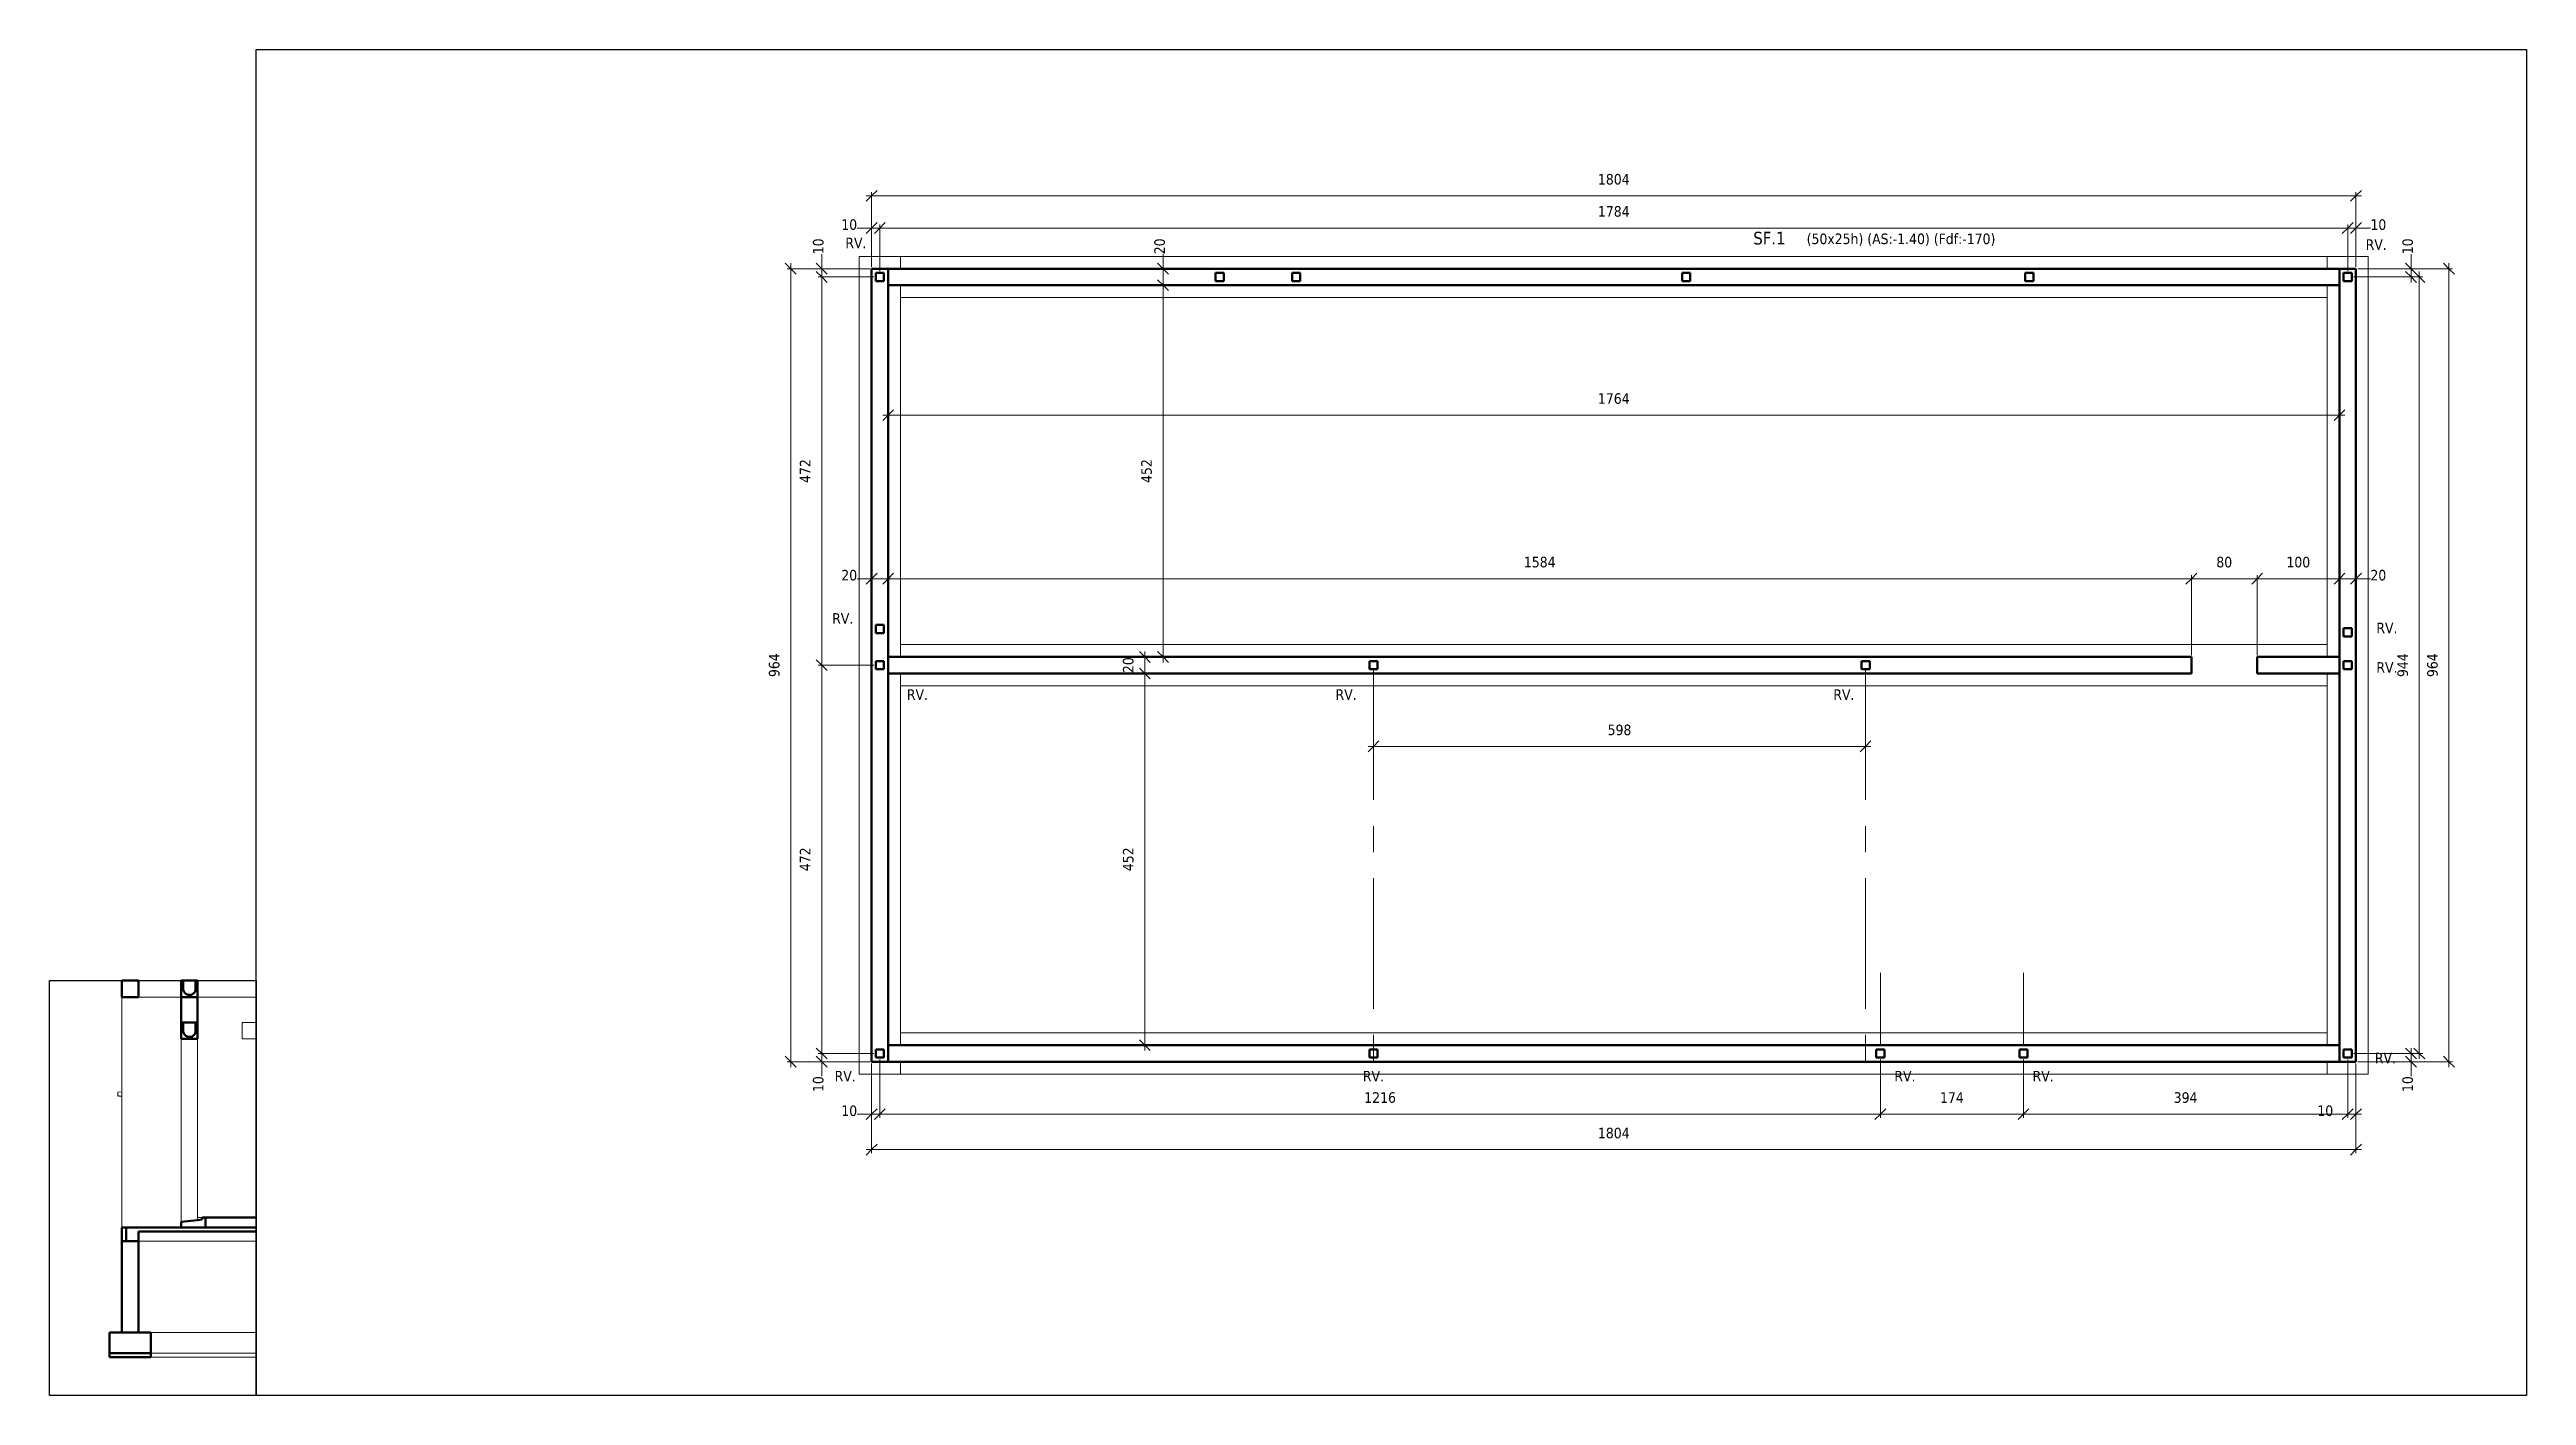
# Model space of a CAD drawing. Header units: millimetres. Extents: x 0 to 30105, y 0 to 16363.
import ezdxf
from ezdxf.enums import TextEntityAlignment as Align

# ---------------------------------------------------------------- set-up
doc = ezdxf.new("R2010")
doc.units = ezdxf.units.MM
doc.linetypes.add('CENTER', pattern=[50.8, 31.75, -6.35, 6.35, -6.35])
doc.linetypes.add('DASHED', pattern=[19.05, 12.7, -6.35])
doc.layers.add('Images', color=7, linetype='Continuous')
doc.layers.add('Sketchup', color=7, linetype='Continuous')
doc.styles.add('Tahoma', font='tahoma.ttf')
picture_1 = doc.add_image_def('image1.png', size_in_pixel=(741, 1489))
picture_2 = doc.add_image_def('image2.png', size_in_pixel=(1955, 1159))

msp = doc.modelspace()

# ---------------------------------------------------------------- linework, layer by layer
at = {"layer": 'Sketchup', "lineweight": 15, "ltscale": 25.000001}
for p, q in [((9926, 14518), (9992, 14584)), ((9926, 14584), (9992, 14584)), ((9992, 14584), (10058, 14650)), ((9992, 14628), (9992, 13720)), ((9992, 14584), (28032, 14584)), ((28032, 14584), (27966, 14518)), ((28098, 14650), (28032, 14584)), ((28032, 14628), (28032, 13720)), ((28032, 14584), (28098, 14584)), ((9992, 14193), (9815, 14193)), ((9926, 14127), (9992, 14193)), ((9992, 14193), (9926, 14193)), ((9992, 14193), (10058, 14259)), ((9992, 13720), (9992, 14237)), ((10092, 14193), (9992, 14193)), ((10026, 14127), (10092, 14193)), ((10092, 14193), (10026, 14127)), ((10026, 14193), (10092, 14193)), ((10092, 14193), (10158, 14259)), ((10158, 14259), (10092, 14193)), ((10092, 13670), (10092, 14237)), ((10092, 14237), (10092, 13670)), ((10092, 14193), (27932, 14193)), ((10158, 14193), (10092, 14193)), ((27932, 14193), (27866, 14127)), ((27866, 14127), (27932, 14193)), ((27866, 14193), (27932, 14193)), ((27998, 14259), (27932, 14193)), ((27932, 14193), (27998, 14259)), ((27932, 13670), (27932, 14237)), ((27932, 14237), (27932, 13670)), ((27932, 14193), (27998, 14193)), ((27932, 14193), (28032, 14193)), ((28032, 14193), (27966, 14127)), ((28098, 14259), (28032, 14193)), ((28032, 13720), (28032, 14237)), ((28208, 14193), (28032, 14193)), ((28032, 14193), (28098, 14193)), ((9385, 13874), (9385, 13698)), ((13534, 13698), (13534, 13874)), ((28702, 13874), (28702, 13698)), ((8942, 13764), (9008, 13698)), ((9970, 13698), (8964, 13698)), ((9008, 13764), (9008, 13698)), ((9008, 13698), (9074, 13632)), ((9008, 13698), (9008, 4058)), ((9319, 13764), (9385, 13698)), ((9319, 13664), (9385, 13598)), ((9385, 13598), (9319, 13664)), ((9341, 13698), (9970, 13698)), ((10020, 13598), (9341, 13598)), ((9341, 13598), (10020, 13598)), ((9385, 13698), (9385, 13764)), ((9385, 13598), (9385, 13698)), ((9385, 13698), (9451, 13632)), ((9385, 13598), (9385, 13664)), ((9385, 8878), (9385, 13598)), ((9385, 13598), (9451, 13532)), ((9451, 13532), (9385, 13598)), ((9385, 13532), (9385, 13598)), ((9842, 3908), (9842, 13848)), ((9842, 13848), (10342, 13848)), ((9992, 13676), (9992, 9886)), ((10214, 13698), (13578, 13698)), ((10342, 13848), (10342, 13698)), ((10342, 13848), (27682, 13848)), ((13467, 13764), (13534, 13698)), ((13467, 13564), (13534, 13498)), ((13534, 13498), (13467, 13564)), ((13534, 13698), (13534, 13764)), ((13534, 13698), (13600, 13632)), ((13534, 13498), (13534, 13698)), ((13534, 13498), (13534, 13564)), ((27682, 13698), (27682, 13848)), ((27682, 13848), (28182, 13848)), ((28846, 13598), (28004, 13598)), ((28004, 13598), (28746, 13598)), ((28032, 13676), (28032, 9886)), ((29207, 13698), (28054, 13698)), ((28054, 13698), (28746, 13698)), ((28182, 13848), (28182, 3908)), ((28636, 13764), (28702, 13698)), ((28702, 13598), (28636, 13664)), ((28702, 13698), (28702, 13764)), ((28702, 13598), (28702, 13698)), ((28702, 13698), (28768, 13632)), ((28768, 13532), (28702, 13598)), ((28702, 13532), (28702, 13598)), ((28736, 13664), (28802, 13598)), ((28802, 13598), (28802, 13664)), ((28802, 4158), (28802, 13598)), ((28802, 13598), (28868, 13532)), ((29096, 13764), (29163, 13698)), ((29163, 13764), (29163, 13698)), ((29163, 13698), (29229, 13632)), ((29163, 13698), (29163, 4058)), ((10192, 11874), (10192, 13476)), ((10192, 13476), (10192, 9886)), ((10214, 13498), (13578, 13498)), ((13578, 13498), (10214, 13498)), ((10342, 13348), (10342, 13498)), ((27682, 13348), (10342, 13348)), ((10342, 13348), (10342, 9128)), ((13534, 8978), (13534, 13498)), ((13534, 13498), (13600, 13432)), ((13600, 13432), (13534, 13498)), ((13534, 13432), (13534, 13498)), ((27682, 13498), (27682, 13348)), ((27682, 9128), (27682, 13348)), ((27832, 11874), (27832, 13476)), ((27832, 13476), (27832, 9886)), ((10126, 11852), (10192, 11918)), ((10126, 11918), (10192, 11918)), ((10192, 11918), (10258, 11984)), ((10192, 11918), (27832, 11918)), ((27832, 11918), (27766, 11852)), ((27898, 11984), (27832, 11918)), ((27832, 11918), (27898, 11918)), ((9992, 9930), (10058, 9996)), ((10192, 9930), (10258, 9996)), ((10258, 9996), (10192, 9930)), ((10192, 9000), (10192, 9974)), ((26098, 9996), (26032, 9930)), ((26032, 9930), (26098, 9996)), ((26032, 9000), (26032, 9974)), ((26032, 9974), (26032, 9000)), ((26898, 9996), (26832, 9930)), ((26832, 9930), (26898, 9996)), ((26832, 9000), (26832, 9974)), ((26832, 9974), (26832, 9000)), ((27898, 9996), (27832, 9930)), ((27832, 9930), (27898, 9996)), ((27832, 9000), (27832, 9974)), ((28098, 9996), (28032, 9930)), ((9992, 9930), (9815, 9930)), ((9926, 9864), (9992, 9930)), ((9992, 9930), (9926, 9930)), ((10192, 9930), (9992, 9930)), ((10126, 9864), (10192, 9930)), ((10192, 9930), (10126, 9864)), ((10126, 9930), (10192, 9930)), ((10192, 9930), (26032, 9930)), ((10258, 9930), (10192, 9930)), ((26032, 9930), (25966, 9864)), ((25966, 9864), (26032, 9930)), ((25966, 9930), (26032, 9930)), ((26032, 9930), (26098, 9930)), ((26032, 9930), (26832, 9930)), ((26832, 9930), (26766, 9864)), ((26766, 9864), (26832, 9930)), ((26766, 9930), (26832, 9930)), ((26832, 9930), (26898, 9930)), ((26832, 9930), (27832, 9930)), ((27832, 9930), (27766, 9864)), ((27766, 9864), (27832, 9930)), ((27766, 9930), (27832, 9930)), ((27832, 9930), (27898, 9930)), ((27832, 9930), (28032, 9930)), ((28032, 9930), (27966, 9864)), ((28208, 9930), (28032, 9930)), ((28032, 9930), (28098, 9930)), ((10342, 8978), (10342, 9128)), ((10342, 9128), (27682, 9128)), ((13246, 9044), (13312, 8978)), ((13312, 8978), (13312, 9044)), ((13534, 8978), (13467, 9044)), ((27682, 9128), (27682, 8978)), ((9319, 8944), (9385, 8878)), ((9385, 8878), (9319, 8944)), ((10020, 8878), (9341, 8878)), ((9341, 8878), (10020, 8878)), ((9385, 8878), (9385, 8944)), ((9385, 4158), (9385, 8878)), ((9385, 8878), (9451, 8812)), ((9451, 8812), (9385, 8878)), ((9385, 8812), (9385, 8878)), ((13356, 8978), (10214, 8978)), ((10214, 8978), (13578, 8978)), ((10214, 8778), (13356, 8778)), ((13356, 8778), (10214, 8778)), ((10342, 8778), (10342, 8628)), ((13246, 8844), (13312, 8778)), ((13312, 8778), (13246, 8844)), ((13312, 8778), (13312, 8978)), ((13312, 8978), (13378, 8912)), ((13312, 8778), (13312, 8844)), ((13312, 4258), (13312, 8778)), ((13312, 8778), (13378, 8712)), ((13378, 8712), (13312, 8778)), ((13312, 8712), (13312, 8778)), ((13600, 8912), (13534, 8978)), ((13534, 8912), (13534, 8978)), ((16092, 8806), (16092, 7846)), ((22072, 8806), (22072, 7846)), ((27682, 8628), (27682, 8778)), ((10342, 8628), (27682, 8628)), ((10342, 8628), (10342, 4408)), ((27682, 4408), (27682, 8628)), ((16026, 7824), (16092, 7890)), ((16026, 7890), (16092, 7890)), ((16092, 7890), (16158, 7957)), ((16092, 7890), (22072, 7890)), ((22072, 7890), (22006, 7824)), ((22138, 7957), (22072, 7890)), ((22072, 7890), (22138, 7890)), ((9319, 4224), (9385, 4158)), ((9385, 4158), (9319, 4224)), ((9385, 4224), (9385, 4158)), ((10214, 4258), (13356, 4258)), ((10342, 4258), (10342, 4408)), ((10342, 4408), (27682, 4408)), ((13312, 4258), (13246, 4324)), ((13378, 4192), (13312, 4258)), ((13312, 4192), (13312, 4258)), ((27682, 4408), (27682, 4258)), ((28636, 4224), (28702, 4158)), ((28702, 4224), (28702, 4158)), ((28802, 4158), (28736, 4224)), ((9008, 4058), (8942, 4124)), ((9970, 4058), (8964, 4058)), ((9008, 4058), (9008, 3992)), ((9074, 3992), (9008, 4058)), ((9385, 4058), (9319, 4124)), ((10020, 4158), (9341, 4158)), ((9341, 4158), (10020, 4158)), ((9341, 4058), (9970, 4058)), ((9385, 4158), (9451, 4092)), ((9451, 4092), (9385, 4158)), ((9385, 4158), (9385, 4058)), ((9385, 4092), (9385, 4158)), ((9451, 3992), (9385, 4058)), ((9385, 3881), (9385, 4058)), ((9385, 4058), (9385, 3992)), ((9992, 2945), (9992, 4036)), ((9992, 4036), (9992, 3376)), ((10092, 4086), (10092, 3376)), ((10092, 3376), (10092, 4086)), ((10342, 4058), (10342, 3908)), ((22252, 4086), (22252, 3376)), ((22252, 3376), (22252, 4086)), ((23992, 4086), (23992, 3376)), ((23992, 3376), (23992, 4086)), ((27682, 3908), (27682, 4058)), ((27932, 4086), (27932, 3376)), ((27932, 3376), (27932, 4086)), ((28846, 4158), (28004, 4158)), ((28004, 4158), (28746, 4158)), ((28032, 2945), (28032, 4036)), ((28032, 4036), (28032, 3376)), ((29207, 4058), (28054, 4058)), ((28054, 4058), (28746, 4058)), ((28702, 4058), (28636, 4124)), ((28702, 4158), (28768, 4092)), ((28702, 4158), (28702, 4058)), ((28768, 3992), (28702, 4058)), ((28702, 4058), (28702, 3992)), ((28702, 4058), (28702, 3881)), ((28868, 4092), (28802, 4158)), ((28802, 4092), (28802, 4158)), ((29163, 4058), (29096, 4124)), ((29163, 4058), (29163, 3992)), ((29229, 3992), (29163, 4058)), ((10342, 3908), (9842, 3908)), ((10342, 3908), (27682, 3908)), ((28182, 3908), (27682, 3908)), ((9992, 3420), (9815, 3420)), ((9926, 3354), (9992, 3420)), ((9992, 3420), (9926, 3420)), ((9992, 3420), (10058, 3486)), ((10092, 3420), (9992, 3420)), ((10026, 3354), (10092, 3420)), ((10092, 3420), (10026, 3354)), ((10026, 3420), (10092, 3420)), ((10092, 3420), (10158, 3486)), ((10158, 3486), (10092, 3420)), ((10092, 3420), (22252, 3420)), ((10158, 3420), (10092, 3420)), ((22252, 3420), (22186, 3354)), ((22186, 3354), (22252, 3420)), ((22186, 3420), (22252, 3420)), ((22318, 3486), (22252, 3420)), ((22252, 3420), (22318, 3486)), ((22252, 3420), (22318, 3420)), ((22252, 3420), (23992, 3420)), ((23992, 3420), (23926, 3354)), ((23926, 3354), (23992, 3420)), ((23926, 3420), (23992, 3420)), ((24058, 3486), (23992, 3420)), ((23992, 3420), (24058, 3486)), ((23992, 3420), (24058, 3420)), ((23992, 3420), (27932, 3420)), ((27755, 3420), (27932, 3420)), ((27932, 3420), (27866, 3354)), ((27866, 3354), (27932, 3420)), ((27932, 3420), (27866, 3420)), ((27998, 3486), (27932, 3420)), ((27932, 3420), (27998, 3486)), ((27932, 3420), (27998, 3420)), ((28032, 3420), (27932, 3420)), ((28032, 3420), (27966, 3354)), ((28098, 3486), (28032, 3420)), ((28098, 3420), (28032, 3420)), ((9992, 2989), (10058, 3055)), ((28098, 3055), (28032, 2989)), ((9926, 2923), (9992, 2989)), ((9926, 2989), (9992, 2989)), ((9992, 2989), (28032, 2989)), ((28032, 2989), (27966, 2923)), ((28032, 2989), (28098, 2989))]:
    msp.add_line(p, q, dxfattribs=at)
at = {"layer": 'Sketchup', "lineweight": 50, "ltscale": 75.000002}
for p, q in [((9992, 4058), (9992, 13698)), ((9992, 13698), (10192, 13698)), ((10042, 13648), (10042, 13548)), ((10142, 13648), (10042, 13648)), ((10042, 13548), (10142, 13548)), ((10142, 13548), (10142, 13648)), ((10192, 13698), (10192, 13498)), ((10342, 13698), (10192, 13698)), ((27682, 13698), (10342, 13698)), ((14172, 13648), (14172, 13548)), ((14272, 13648), (14172, 13648)), ((14172, 13548), (14272, 13548)), ((14272, 13548), (14272, 13648)), ((15102, 13648), (15102, 13548)), ((15202, 13648), (15102, 13648)), ((15102, 13548), (15202, 13548)), ((15202, 13548), (15202, 13648)), ((19842, 13648), (19842, 13548)), ((19942, 13648), (19842, 13648)), ((19842, 13548), (19942, 13548)), ((19942, 13548), (19942, 13648)), ((24012, 13648), (24012, 13548)), ((24112, 13648), (24012, 13648)), ((24012, 13548), (24112, 13548)), ((24112, 13548), (24112, 13648)), ((27832, 13698), (27682, 13698)), ((28032, 13698), (27832, 13698)), ((27832, 13698), (27832, 13498)), ((27882, 13648), (27882, 13548)), ((27982, 13648), (27882, 13648)), ((27882, 13548), (27982, 13548)), ((27982, 13548), (27982, 13648)), ((28032, 4058), (28032, 13698)), ((10192, 13498), (10342, 13498)), ((10192, 8978), (10192, 13498)), ((27682, 13498), (10342, 13498)), ((27832, 13498), (27682, 13498)), ((27832, 8978), (27832, 13498)), ((10042, 9368), (10042, 9268)), ((10142, 9368), (10042, 9368)), ((10142, 9268), (10142, 9368)), ((10042, 9268), (10142, 9268)), ((27882, 9328), (27882, 9228)), ((27982, 9328), (27882, 9328)), ((27882, 9228), (27982, 9228)), ((27982, 9228), (27982, 9328)), ((10042, 8928), (10042, 8828)), ((10142, 8928), (10042, 8928)), ((10042, 8828), (10142, 8828)), ((10142, 8828), (10142, 8928)), ((10192, 8778), (10192, 8978)), ((10192, 8978), (10342, 8978)), ((10342, 8778), (10192, 8778)), ((10192, 4258), (10192, 8778)), ((10342, 8978), (26032, 8978)), ((26032, 8778), (10342, 8778)), ((16042, 8928), (16042, 8828)), ((16142, 8928), (16042, 8928)), ((16042, 8828), (16142, 8828)), ((16142, 8828), (16142, 8928)), ((22022, 8928), (22022, 8828)), ((22122, 8928), (22022, 8928)), ((22022, 8828), (22122, 8828)), ((22122, 8828), (22122, 8928)), ((26032, 8778), (26032, 8978)), ((26832, 8778), (26832, 8978)), ((26832, 8978), (27682, 8978)), ((27682, 8778), (26832, 8778)), ((27682, 8978), (27832, 8978)), ((27832, 8778), (27682, 8778)), ((27832, 8778), (27832, 8978)), ((27832, 4258), (27832, 8778)), ((27882, 8928), (27882, 8828)), ((27982, 8928), (27882, 8928)), ((27882, 8828), (27982, 8828)), ((27982, 8828), (27982, 8928)), ((10342, 4258), (10192, 4258)), ((10192, 4258), (10192, 4058)), ((10342, 4258), (27682, 4258)), ((27682, 4258), (27832, 4258)), ((27832, 4258), (27832, 4058)), ((10192, 4058), (9992, 4058)), ((10042, 4208), (10042, 4108)), ((10142, 4208), (10042, 4208)), ((10042, 4108), (10142, 4108)), ((10142, 4108), (10142, 4208)), ((10192, 4058), (10342, 4058)), ((10342, 4058), (27682, 4058)), ((16042, 4208), (16042, 4108)), ((16142, 4208), (16042, 4208)), ((16042, 4108), (16142, 4108)), ((16142, 4108), (16142, 4208)), ((22202, 4208), (22202, 4108)), ((22302, 4208), (22202, 4208)), ((22202, 4108), (22302, 4108)), ((22302, 4108), (22302, 4208)), ((23942, 4208), (23942, 4108)), ((24042, 4208), (23942, 4208)), ((23942, 4108), (24042, 4108)), ((24042, 4108), (24042, 4208)), ((27682, 4058), (27832, 4058)), ((27832, 4058), (28032, 4058)), ((27882, 4208), (27882, 4108)), ((27982, 4208), (27882, 4208)), ((27882, 4108), (27982, 4108)), ((27982, 4108), (27982, 4208))]:
    msp.add_line(p, q, dxfattribs=at)
at = {"layer": 'Sketchup', "linetype": 'CENTER', "lineweight": 15, "ltscale": 50.000001}
for p, q in [((16092, 8828), (16092, 3908)), ((22072, 8828), (22072, 3908)), ((22252, 5138), (22252, 4258)), ((23992, 5138), (23992, 4258)), ((22252, 4058), (22252, 3908)), ((23992, 4058), (23992, 3908))]:
    msp.add_line(p, q, dxfattribs=at)
at = {"layer": 'Sketchup', "lineweight": 15, "ltscale": 9.999999}
for p, q in [((880, 5044), (883, 5044)), ((880, 3692), (880, 4844)), ((1600, 5044), (1080, 5044)), ((1080, 5044), (1080, 5044)), ((1600, 4844), (1080, 4844)), ((1626, 4934), (1625, 4944)), ((1628, 4924), (1626, 4934)), ((1631, 4915), (1628, 4924)), ((1635, 4906), (1631, 4915)), ((1641, 4898), (1635, 4906)), ((1647, 4891), (1641, 4898)), ((1655, 4884), (1647, 4891)), ((1663, 4879), (1655, 4884)), ((1672, 4874), (1663, 4879)), ((1681, 4871), (1672, 4874)), ((1690, 4869), (1681, 4871)), ((1881, 5044), (1800, 5036)), ((1800, 5044), (1881, 5044)), ((1800, 4844), (2510, 4844)), ((1884, 5044), (1881, 5044)), ((1881, 5044), (2510, 5044)), ((1600, 4334), (1600, 2109)), ((1626, 4424), (1625, 4434)), ((1628, 4414), (1626, 4424)), ((1631, 4405), (1628, 4414)), ((1635, 4396), (1631, 4405)), ((1641, 4388), (1635, 4396)), ((1647, 4381), (1641, 4388)), ((1655, 4374), (1647, 4381)), ((1663, 4369), (1655, 4374)), ((1672, 4364), (1663, 4369)), ((1681, 4361), (1672, 4364)), ((1690, 4359), (1681, 4361)), ((1800, 4334), (1800, 2164)), ((830, 3689), (880, 3692)), ((830, 3639), (830, 3689)), ((835, 3639), (830, 3639)), ((836, 3641), (835, 3640)), ((835, 3640), (835, 3639)), ((837, 3642), (836, 3641)), ((838, 3643), (837, 3642)), ((839, 3644), (838, 3643)), ((840, 3644), (839, 3644)), ((842, 3644), (840, 3644)), ((843, 3643), (842, 3644)), ((844, 3642), (843, 3643)), ((845, 3641), (844, 3642)), ((845, 3640), (845, 3641)), ((845, 3640), (845, 3639)), ((845, 3639), (880, 3639)), ((880, 3692), (880, 3639)), ((880, 3639), (880, 2044)), ((1800, 2132), (1800, 2164)), ((1800, 2164), (1855, 2164)), ((2510, 1874), (1080, 1874)), ((2510, 764), (1230, 764)), ((2510, 514), (1230, 514)), ((2510, 464), (1230, 464))]:
    msp.add_line(p, q, dxfattribs=at)
at = {"layer": 'Sketchup', "linetype": 'DASHED', "lineweight": 15, "ltscale": 19.999998}
for p, q in [((885, 5044), (880, 5044)), ((880, 4844), (880, 2044)), ((1600, 5044), (1080, 5044)), ((1080, 5044), (1080, 5044)), ((1080, 4844), (1600, 4844)), ((1625, 4944), (1626, 4934)), ((1626, 4934), (1628, 4924)), ((1628, 4924), (1631, 4915)), ((1631, 4915), (1635, 4906)), ((1635, 4906), (1641, 4898)), ((1641, 4898), (1647, 4891)), ((1647, 4891), (1655, 4884)), ((1655, 4884), (1663, 4879)), ((1663, 4879), (1672, 4874)), ((1672, 4874), (1681, 4871)), ((1681, 4871), (1690, 4869)), ((1800, 5035), (1881, 5044)), ((1881, 5044), (1800, 5044)), ((2510, 4844), (1800, 4844)), ((2510, 5044), (1881, 5044)), ((1881, 5044), (1885, 5044)), ((2510, 4534), (2340, 4534)), ((2340, 4534), (2340, 4334)), ((1600, 2109), (1600, 4334)), ((1625, 4434), (1626, 4424)), ((1626, 4424), (1628, 4414)), ((1628, 4414), (1631, 4405)), ((1631, 4405), (1635, 4396)), ((1635, 4396), (1641, 4388)), ((1641, 4388), (1647, 4381)), ((1647, 4381), (1655, 4374)), ((1655, 4374), (1663, 4369)), ((1663, 4369), (1672, 4364)), ((1672, 4364), (1681, 4361)), ((1681, 4361), (1690, 4359)), ((1800, 2164), (1800, 4334)), ((2340, 4334), (2510, 4334)), ((1855, 2164), (1800, 2164)), ((1800, 2164), (1800, 2132)), ((1080, 1874), (2510, 1874)), ((2510, 764), (1230, 764)), ((2510, 514), (1230, 514)), ((2510, 464), (1230, 464))]:
    msp.add_line(p, q, dxfattribs=at)
at = {"layer": 'Sketchup', "lineweight": 50, "ltscale": 29.999997}
for p, q in [((1080, 5044), (880, 5044)), ((880, 5044), (880, 4844)), ((880, 4844), (1080, 4844)), ((1080, 4844), (1080, 5044)), ((1600, 4844), (1600, 5044)), ((1600, 5044), (1625, 5044)), ((1800, 4844), (1600, 4844)), ((1600, 4844), (1600, 4534)), ((1625, 5044), (1625, 4944)), ((1775, 5044), (1625, 5044)), ((1625, 4944), (1626, 4934)), ((1628, 4924), (1626, 4934)), ((1631, 4915), (1628, 4924)), ((1635, 4906), (1631, 4915)), ((1641, 4898), (1635, 4906)), ((1647, 4891), (1641, 4898)), ((1655, 4884), (1647, 4891)), ((1663, 4879), (1655, 4884)), ((1672, 4874), (1663, 4879)), ((1681, 4871), (1672, 4874)), ((1690, 4869), (1681, 4871)), ((1700, 4869), (1690, 4869)), ((1690, 4869), (1701, 4869)), ((1701, 4869), (1700, 4869)), ((1701, 4869), (1712, 4870)), ((1722, 4872), (1712, 4870)), ((1732, 4876), (1722, 4872)), ((1741, 4881), (1732, 4876)), ((1750, 4887), (1741, 4881)), ((1757, 4895), (1750, 4887)), ((1764, 4903), (1757, 4895)), ((1769, 4913), (1764, 4903)), ((1772, 4923), (1769, 4913)), ((1775, 4933), (1772, 4923)), ((1775, 4944), (1775, 5044)), ((1775, 5044), (1800, 5044)), ((1775, 4944), (1775, 4933)), ((1800, 5044), (1800, 5036)), ((1800, 5036), (1800, 4844)), ((1800, 4534), (1800, 4844)), ((1625, 4534), (1600, 4534)), ((1600, 4534), (1600, 4334)), ((1775, 4534), (1625, 4534)), ((1625, 4534), (1625, 4434)), ((1800, 4534), (1775, 4534)), ((1775, 4534), (1775, 4434)), ((1800, 4334), (1800, 4534)), ((1600, 4334), (1800, 4334)), ((1625, 4434), (1626, 4424)), ((1628, 4414), (1626, 4424)), ((1631, 4405), (1628, 4414)), ((1635, 4396), (1631, 4405)), ((1641, 4388), (1635, 4396)), ((1647, 4381), (1641, 4388)), ((1655, 4374), (1647, 4381)), ((1663, 4369), (1655, 4374)), ((1672, 4364), (1663, 4369)), ((1681, 4361), (1672, 4364)), ((1690, 4359), (1681, 4361)), ((1700, 4359), (1690, 4359)), ((1690, 4359), (1701, 4359)), ((1701, 4359), (1700, 4359)), ((1701, 4359), (1712, 4360)), ((1722, 4362), (1712, 4360)), ((1732, 4366), (1722, 4362)), ((1741, 4371), (1732, 4366)), ((1750, 4377), (1741, 4371)), ((1757, 4385), (1750, 4377)), ((1764, 4393), (1757, 4385)), ((1769, 4403), (1764, 4393)), ((1772, 4413), (1769, 4403)), ((1775, 4423), (1772, 4413)), ((1775, 4434), (1775, 4423)), ((1800, 2132), (1600, 2109)), ((1600, 2109), (1600, 2044)), ((1855, 2139), (1800, 2132)), ((1895, 2164), (1855, 2164)), ((1855, 2164), (1855, 2139)), ((1895, 2044), (1895, 2164)), ((1895, 2164), (2510, 2164)), ((880, 2044), (880, 1874)), ((930, 2044), (880, 2044)), ((880, 1874), (930, 1874)), ((880, 1874), (880, 764)), ((930, 1874), (930, 2044)), ((1600, 2044), (930, 2044)), ((1080, 1874), (930, 1874)), ((1080, 1874), (1080, 1994)), ((1080, 1994), (2510, 1994)), ((1080, 764), (1080, 1874)), ((1600, 2044), (1895, 2044)), ((1895, 2044), (2510, 2044)), ((730, 514), (730, 764)), ((730, 764), (880, 764)), ((880, 764), (1080, 764)), ((1230, 764), (1080, 764)), ((1230, 514), (1230, 764)), ((730, 514), (730, 464)), ((1230, 514), (730, 514)), ((730, 464), (1230, 464)), ((1230, 464), (1230, 514))]:
    msp.add_line(p, q, dxfattribs=at)

# ---------------------------------------------------------------- texts
at = {"layer": 'Sketchup', "style": 'Tahoma'}
for s, height, p in [('1804', 128.3, (18819, 14850)), ('1784', 128.3, (18819, 14459)), ('10', 128.3, (9623, 14299)), ('SF.1 ', 153.9, (20707, 14147)), ('10', 128.3, (28208, 14299)), ('RV.', 128.3, (9672, 14076)), ('(50x25h) (AS:-1.40) (Fdf:-170)', 128.26, (21356, 14126)), ('RV.', 128.3, (28150, 14056)), ('1764', 128.3, (18819, 12184)), ('20', 128.3, (9623, 10037)), ('1584', 128.3, (17919, 10196)), ('80', 128.3, (26335, 10196)), ('100', 128.3, (27187, 10196)), ('20', 128.3, (28208, 10037)), ('RV.', 128.3, (9512, 9511)), ('RV.', 128.3, (28280, 9395)), ('RV.', 128.3, (28280, 8915)), ('RV.', 128.3, (10420, 8585)), ('RV.', 128.3, (15630, 8585)), ('RV.', 128.3, (21680, 8585)), ('598', 128.3, (18937, 8156)), ('RV.', 128.3, (9542, 3946)), ('RV.', 128.3, (15962, 3946)), ('RV.', 128.3, (22422, 3946)), ('RV.', 128.3, (24102, 3946)), ('RV.', 128.3, (28262, 4166)), ('1216', 128.3, (15979, 3686)), ('174', 128.3, (22977, 3686)), ('394', 128.3, (25817, 3686)), ('10', 128.3, (9623, 3526)), ('10', 128.3, (27563, 3526)), ('1804', 128.3, (18819, 3255))]:
    msp.add_text(s, height=height, dxfattribs=at).set_placement(p, align=Align.TOP_LEFT)
for s, p in [('10', (9278, 13874)), ('20', (13427, 13874)), ('10', (28596, 13874)), ('472', (9119, 11094)), ('452', (13268, 11094)), ('964', (8743, 8734)), ('20', (13046, 8782)), ('944', (28536, 8734)), ('964', (28897, 8734)), ('472', (9119, 6374)), ('452', (13046, 6374)), ('10', (9278, 3689)), ('10', (28596, 3689))]:
    msp.add_text(s, height=128.3, rotation=90, dxfattribs=at).set_placement(p, align=Align.TOP_LEFT)

# ---------------------------------------------------------------- pictures from other files: only their frames are drawn
at = {"layer": 'Images'}
image = msp.add_image(picture_2, insert=(2510, 0), size_in_units=(27594, 16363), dxfattribs=at)
image.dxf.flags = 15
image = msp.add_image(picture_1, insert=(0, 0), size_in_units=(2510, 5044), dxfattribs=at)
image.dxf.flags = 15

doc.saveas('drawing.dxf')
